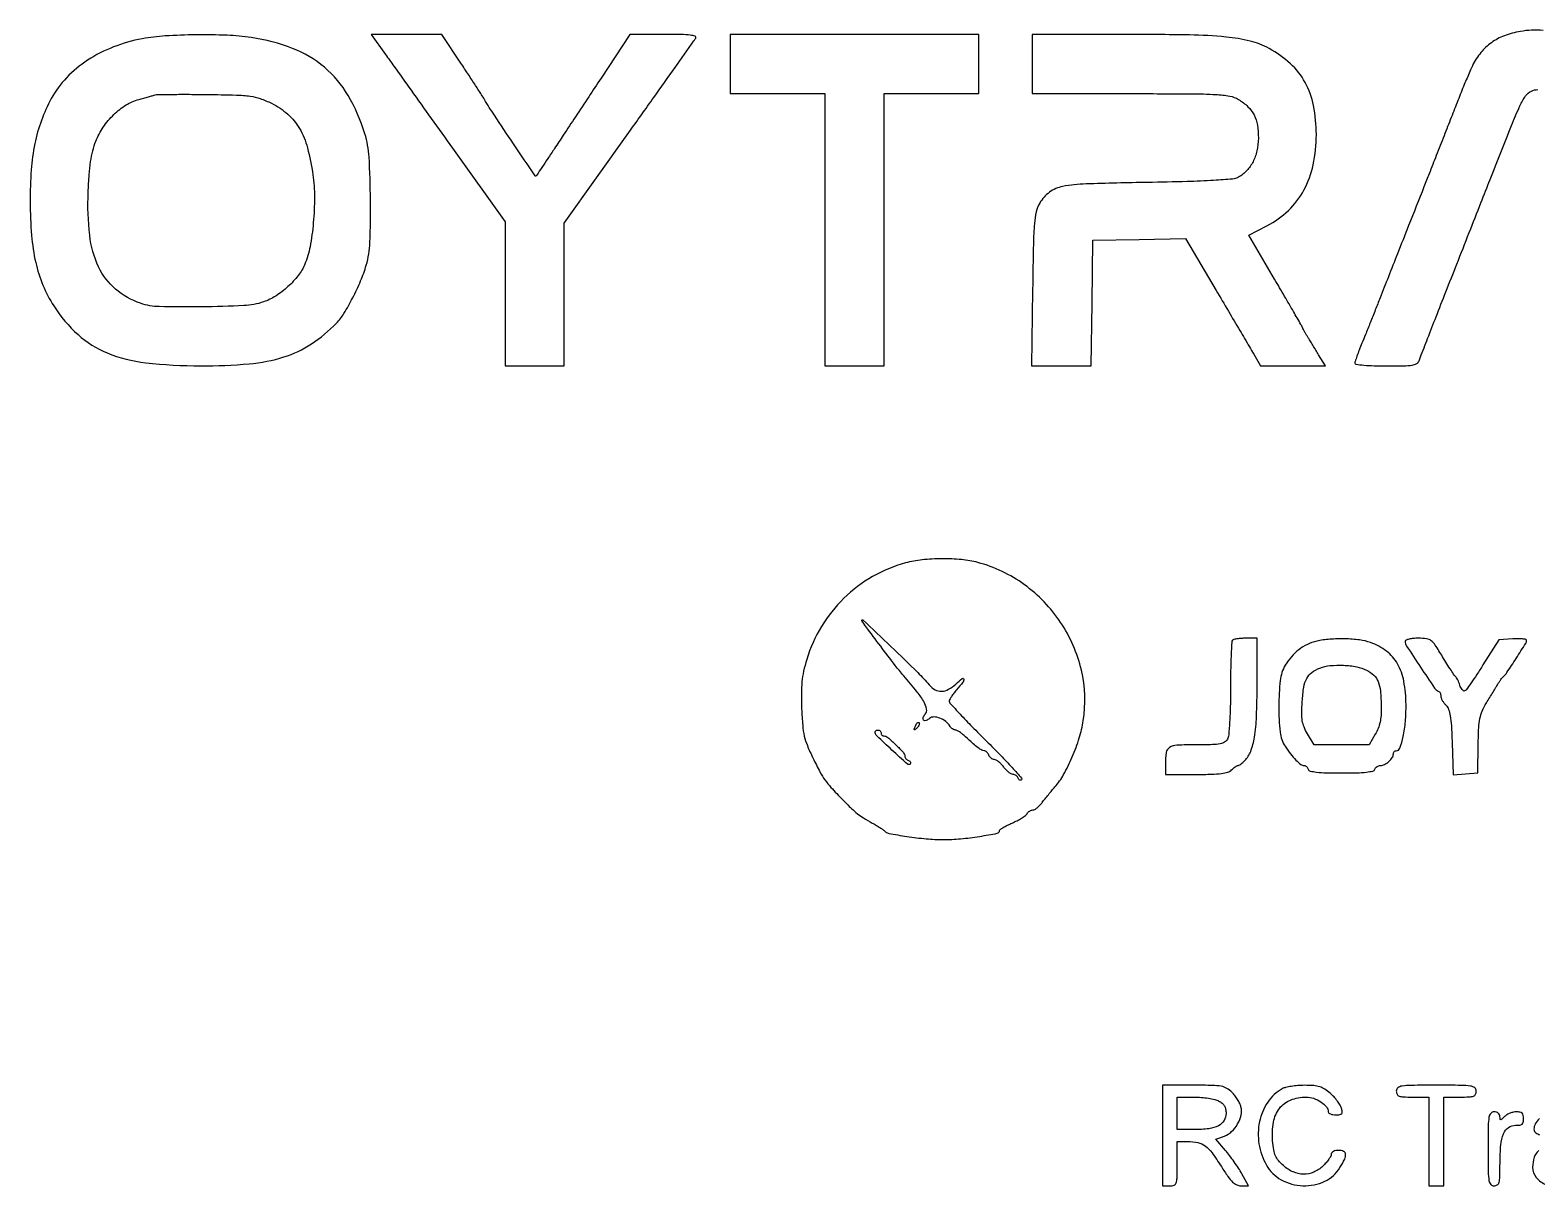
# Model space of a CAD drawing. Extents: x 23 to 201, y 13 to 268.
# Drawn here: x 56.9 to 99.95, y 235.27 to 268.31 of the extents above; entities that cross this region are included whole.
import ezdxf

# ---------------------------------------------------------------- set-up
doc = ezdxf.new("R2010")
doc.units = 0
doc.header["$MEASUREMENT"] = 0

msp = doc.modelspace()

# ---------------------------------------------------------------- linework, layer by layer
for points in [[(100.13155, 268.296702, 0.028626), (99.79893, 268.301525, 0.032332), (99.48139, 268.267296, 0.045987), (99.022554, 268.143304, 0.066087), (98.651186, 267.94626, 0.068177), (98.352316, 267.664496, 0.052873), (98.109609, 267.28838, 0.017699), (98.034266, 267.12497, 0.001981), (97.877553, 266.746596, 0.002405), (97.694949, 266.294531, 0.001949), (97.503284, 265.80788, -0.000332), (97.2991, 265.284483, -0.000267), (97.078741, 264.721619, -0.00027), (96.874504, 264.201579, -0.000689), (96.725814, 263.8251, 0.000079), (96.287856, 262.720151, 0.000196), (95.967594, 261.910847, 0.000258), (95.709259, 261.256298, 0.000329), (95.471811, 260.6526, -0.00083), (95.336207, 260.308846, -0.000672), (95.189604, 259.940454, -0.000679), (95.053477, 259.601058, -0.001758), (94.954154, 259.356874, 0.005231), (94.876718, 259.162646, 0.007168), (94.811383, 258.986167, 0.004862), (94.760347, 258.837418, 0.08037), (94.752, 258.785824, 0.379702), (94.780295, 258.753936, 0.007696), (95.011606, 258.729826, 0.013952), (95.2986, 258.712424, 0.008165), (95.642955, 258.7068, 0.004724), (96.146264, 258.711556, 0.03428), (96.387092, 258.732666, 0.083987), (96.517946, 258.776545, 0.189827), (96.584504, 258.85485, -0.010405), (96.623936, 258.962841, -0.000218), (96.830664, 259.493712, -0.000508), (97.073279, 260.114074, -0.000342), (97.351449, 260.8218, 0.00006), (97.665751, 261.62013, 0.000042), (98.018418, 262.516444, 0.000043), (98.355211, 263.372842, 0.00009), (98.616042, 264.0366, -0.001094), (99.224843, 265.576779, -0.014438), (99.467371, 266.138638, -0.040669), (99.630667, 266.425394, -0.136925), (99.794282, 266.563117, -0.105902), (99.982383, 266.604491, -0.086565)], [(100.025451, 237.197526, 0.089453), (99.905204, 237.041686, 0.120744), (99.868121, 236.889114, 0.256432), (99.925015, 236.785937, 0.035889), (100.031485, 236.728727, 0.172901)], [(100.006655, 236.279471, 0.146807), (99.875236, 236.09034, 0.077892), (99.829295, 235.806147, 0.175487), (99.935793, 235.507593, 0.137361), (100.220221, 235.30977, 0.117861)]]:
    msp.add_lwpolyline(points, format="xyb")
for points in [[(60.1083, 268.057549, 0.047109), (59.281689, 267.823014, 0.052835), (58.546938, 267.444051, 0.055964), (57.944396, 266.943128, 0.066846), (57.508518, 266.347722, 0.036736), (57.22441, 265.719962, 0.037271), (57.036852, 265.06038, 0.03283), (56.933417, 264.309573, 0.019223), (56.903619, 263.4021, 0.018732), (56.945293, 262.435308, 0.035579), (57.062919, 261.665704, 0.042289), (57.268931, 261.016595, 0.044337), (57.578735, 260.422194, 0.066517), (58.272328, 259.601934, 0.087344), (59.100808, 259.080448, 0.069135), (60.205233, 258.799035, 0.027308), (61.7739, 258.709772, 0.021989), (63.161411, 258.767709, 0.05474), (64.156504, 258.964327, 0.069067), (64.941071, 259.335952, 0.056812), (65.654109, 259.928991, 0.053274), (65.869502, 260.208207, 0.01884), (66.11769, 260.648853, 0.018994), (66.346313, 261.137914, 0.02775), (66.506545, 261.585438, 0.063278), (66.612729, 262.235366, 0.011538), (66.627983, 263.457328, 0.011706), (66.58641, 264.679463, 0.060424), (66.466726, 265.344287, 0.057653), (65.985457, 266.439601, 0.084949), (65.311173, 267.242313, 0.083986), (64.402128, 267.781137, 0.055097), (63.222295, 268.091717, 0.026597), (62.529164, 268.157159, 0.012983), (61.640904, 268.170477, 0.012927), (60.76281, 268.138128, 0.029919)], [(67.056499, 267.61095, 0.000253), (67.298007, 267.272085, 0.000037), (67.785535, 266.588863, 0.000042), (68.361647, 265.781772, 0.000036), (68.967425, 264.933404), (70.4718, 262.826908), (70.4718, 260.766854), (70.4718, 258.7068), (71.3178, 258.7068), (72.1638, 258.7068), (72.1638, 260.749385), (72.1638, 262.791971), (74.009917, 265.381235, 0.000312), (74.722069, 266.381379, 0.000491), (75.332061, 267.240968, 0.000112), (75.86641, 267.995889, 0.020707), (75.91841, 268.07625, 0.469971), (75.899695, 268.128202, 0.05767), (75.764997, 268.159905, 0.024516), (75.50077, 268.177612, 0.004474), (75.010378, 268.182), (74.03997, 268.182), (73.214336, 266.93415, 0.000077), (72.861439, 266.400608, 0.000063), (72.483721, 265.829195, 0.000063), (72.136049, 265.302948, 0.000165), (71.886535, 264.9249, -0.000554), (71.692395, 264.631248, -0.000875), (71.525174, 264.379878, -0.000192), (71.377796, 264.159358, -0.038671), (71.361542, 264.138707, -0.483605), (71.332069, 264.140899, -0.000226), (70.712017, 265.05659, -0.002413), (70.166034, 265.872131, -0.012835), (69.881285, 266.326869, 0.009293), (69.801662, 266.45605, 0.001284), (69.63049, 266.721044, 0.001472), (69.426027, 267.033782, 0.001246), (69.208083, 267.363219), (68.663466, 268.182), (67.656707, 268.182), (66.649948, 268.182)], [(85.5306, 267.336), (85.5306, 266.49), (88.34355, 266.489684, -0.001149), (90.074832, 266.485511, -0.012202), (90.779702, 266.464985, -0.030426), (91.175486, 266.41953, -0.093362), (91.426853, 266.324523, -0.05478), (91.695519, 266.117299, -0.083057), (91.87103, 265.880885, -0.078296), (91.966441, 265.589669, -0.043507), (91.993897, 265.216136, -0.049471), (91.953088, 264.854744, -0.064998), (91.842139, 264.542208, -0.070562), (91.66409, 264.288445, -0.074701), (91.425567, 264.099878, -0.109574), (91.255381, 264.046943, -0.006592), (90.717514, 264.00918, -0.007439), (89.95698, 263.977192, -0.002404), (88.83, 263.952, 0.003284), (87.072098, 263.90961, 0.039786), (86.401356, 263.835389, 0.11155), (86.027791, 263.672174, 0.10204), (85.746368, 263.3598, 0.07553), (85.64774, 263.112272, 0.036756), (85.595111, 262.775278, 0.015402), (85.566075, 262.202406, 0.001688), (85.544387, 260.88525), (85.515873, 258.7068), (86.367554, 258.7068), (87.219235, 258.7068), (87.242068, 260.50455), (87.2649, 262.3023), (88.588334, 262.325552), (89.911768, 262.348805), (90.787934, 260.867223, -0.000185), (91.137825, 260.275065, -0.000226), (91.464504, 259.721151, -0.000188), (91.738824, 259.255135, -0.001614), (91.860789, 259.046221), (92.057477, 258.7068), (92.9828, 258.7068), (93.908123, 258.7068), (93.716711, 259.027255, 0.001428), (93.635634, 259.162116, 0.001258), (93.550305, 259.302337, 0.001264), (93.472716, 259.428403, 0.003824), (93.419012, 259.513705, -0.007841), (93.374059, 259.586394, -0.005908), (93.326862, 259.667625, -0.005976), (93.284301, 259.745054, -0.013707), (93.254567, 259.804587, 0.021202), (93.208945, 259.892603, 0.000598), (92.996537, 260.262038, 0.001219), (92.745047, 260.695791, 0.000838), (92.457834, 261.186492), (91.719258, 262.443509), (92.238967, 262.712546, 0.071239), (92.853456, 263.151159, 0.078189), (93.297629, 263.732322, 0.072898), (93.563009, 264.457129, 0.051924), (93.650916, 265.318621, 0.047499), (93.570176, 266.148442, 0.077665), (93.330396, 266.811621, 0.082262), (92.911934, 267.344056, 0.059995), (92.2986, 267.782556, 0.065215), (91.764232, 267.990183, 0.036005), (91.072422, 268.107776, 0.020023), (90.025197, 268.16685, 0.004077), (88.16742, 268.182), (85.5306, 268.182)], [(63.799014, 266.213982, -0.066474), (64.264953, 265.902518, -0.081225), (64.596871, 265.497642, -0.066567), (64.825668, 264.943664, -0.029944), (64.981432, 264.17073, -0.034233), (65.026497, 263.533041, -0.023048), (64.994396, 262.803544, -0.023206), (64.899716, 262.114066, -0.053278), (64.750398, 261.612458, -0.06672), (64.563082, 261.292043, -0.042107), (64.268483, 260.973539, -0.041819), (63.921013, 260.705746, -0.061234), (63.573892, 260.537763, -0.069994), (63.012113, 260.430516, -0.009333), (61.802744, 260.393971, -0.008977), (60.591065, 260.401738, -0.076455), (60.057474, 260.49717, -0.095156), (59.342581, 260.905859, -0.105712), (58.861308, 261.537525, -0.082552), (58.605575, 262.441448, -0.037789), (58.562016, 263.6701, -0.008316), (58.590587, 264.173124, -0.018942), (58.632818, 264.551159, -0.024395), (58.694054, 264.856525, -0.031552), (58.781156, 265.128651, -0.055827), (58.992855, 265.530961, -0.050677), (59.294413, 265.891025, -0.052839), (59.64646, 266.168078, -0.077591), (60.007607, 266.323458, 0.003119), (60.149536, 266.36086, 0.003724), (60.282819, 266.397941, 0.00322), (60.394704, 266.43075, 0.024234), (60.4467, 266.449151, -0.093279), (60.512698, 266.462707, -0.001338), (60.916494, 266.468313, -0.003644), (61.386102, 266.470153, -0.002389), (61.9272, 266.465744, -0.003264), (62.798179, 266.448798, -0.026936), (63.193024, 266.417206, -0.050965), (63.47652, 266.349169, -0.029788)], [(81.914007, 253.077081, 0.064951), (80.973858, 252.687595, 0.063028), (80.154452, 252.06679, 0.062674), (79.511729, 251.257791, 0.062905), (79.090443, 250.315754, 0.019079), (79.002423, 249.980473, 0.029092), (78.954376, 249.683522, 0.025264), (78.937325, 249.354172, 0.010564), (78.94618, 248.909699, 0.010362), (78.975522, 248.435288, 0.035291), (79.022692, 248.129487, 0.04058), (79.108699, 247.85602, 0.017194), (79.265673, 247.50471, 0.007779), (79.470297, 247.102033, 0.033402), (79.61141, 246.873152, 0.031962), (79.78451, 246.660478, 0.006717), (80.115202, 246.3129, 0.006399), (80.373103, 246.055691, 0.025794), (80.540282, 245.909157, 0.029799), (80.709807, 245.791045, 0.010633), (80.964737, 245.642471, -0.006726), (81.080251, 245.576353, -0.00866), (81.184491, 245.512351, -0.006879), (81.269763, 245.456274, -0.072007), (81.3006, 245.42816, 0.175988), (81.436053, 245.347956, 0.008811), (81.952359, 245.26009, 0.015082), (82.506346, 245.192849, 0.02266), (82.9926, 245.1708, 0.02278), (83.488953, 245.193425, 0.016995), (84.032747, 245.261805, 0.008259), (84.536062, 245.351104, 0.359001), (84.6, 245.428678, -0.250814), (84.615189, 245.457052, -0.013092), (84.705618, 245.513952, -0.018136), (84.821765, 245.577281, -0.01194), (84.95955, 245.641985, 0.016633), (85.10216, 245.710597, 0.019081), (85.233355, 245.785688, 0.018535), (85.338876, 245.857117, 0.095219), (85.386754, 245.908634, -0.060827), (85.420243, 245.95001, -0.050772), (85.464678, 245.985026, -0.052891), (85.512777, 246.008872, -0.088877), (85.557024, 246.0168, 0.137479), (85.607223, 246.030868, 0.034554), (85.67726, 246.080402, 0.032649), (85.752453, 246.150441, 0.027875), (85.822237, 246.233316, -0.006399), (85.898801, 246.332598, -0.003446), (85.995571, 246.453098, -0.003431), (86.095906, 246.574577, -0.005383), (86.183983, 246.677466, 0.053565), (86.431333, 247.030073, 0.024941), (86.677049, 247.532537, 0.024765), (86.879145, 248.076976, 0.038106), (86.993534, 248.566088, 0.096443), (86.937473, 250.013046, 0.089516), (86.345895, 251.375743, 0.088698), (85.3092, 252.455482, 0.092404), (83.976634, 253.090195, 0.042043), (83.514638, 253.172449, 0.024634), (82.952965, 253.196559, 0.024572), (82.387737, 253.165162, 0.039624)], [(82.590594, 249.59115, 0.092961), (82.758057, 249.45436, 0.133727), (82.943305, 249.41027, 0.117437), (83.143184, 249.464733, 0.06204), (83.353014, 249.615724, -0.016633), (83.535819, 249.774255, -0.589267), (83.577701, 249.75734, -0.199361), (83.553561, 249.670649, -0.011283), (83.373197, 249.451091, 0.015235), (83.292251, 249.350953, 0.01921), (83.223898, 249.253348, 0.017605), (83.173516, 249.168781, 0.126188), (83.1618, 249.123099, 0.188501), (83.183003, 249.068856, 0.001836), (83.474401, 248.75539, 0.005733), (83.818063, 248.396747, 0.003644), (84.225974, 247.986731, -0.005158), (84.629678, 247.57848, -0.008617), (84.959758, 247.225757, -0.00296), (85.23185, 246.921163, -0.407386), (85.229592, 246.876524, -0.146567), (85.203541, 246.863764, -0.159493), (85.17573, 246.868021, -0.121488), (85.150208, 246.889958, -0.069101), (85.131268, 246.92625, 0.082835), (85.108747, 246.966672, 0.067495), (85.072869, 247.000936, 0.068239), (85.029609, 247.024085, 0.089005), (84.9855, 247.032, -0.131844), (84.933326, 247.046001, -0.036487), (84.862569, 247.094128, -0.034165), (84.787412, 247.162552, -0.029967), (84.71867, 247.2435, 0.030363), (84.649819, 247.324447, 0.03444), (84.574338, 247.392872, 0.03683), (84.503133, 247.440954, 0.130814), (84.450365, 247.455, -0.102736), (84.404876, 247.464446, -0.066756), (84.358744, 247.492277, -0.063064), (84.318986, 247.533385, -0.069192), (84.292194, 247.5819, 0.050543), (84.267696, 247.630439, 0.055202), (84.234561, 247.671523, 0.06233), (84.198231, 247.699562, 0.133995), (84.164378, 247.7088, -0.126106), (84.090528, 247.727727, -0.035064), (83.989238, 247.792919, -0.021934), (83.847261, 247.909108, -0.005531), (83.626872, 248.11065, 0.018965), (83.542752, 248.183525, 0.02292), (83.458347, 248.245085, 0.022377), (83.383885, 248.289675, 0.124339), (83.339049, 248.301, -0.101702), (83.301872, 248.308641, -0.050733), (83.25968, 248.332064, -0.047409), (83.219278, 248.366297, -0.051043), (83.187154, 248.40675, 0.084059), (83.06207, 248.544607, 0.074575), (82.893549, 248.6405, 0.084736), (82.725888, 248.674381, 0.182757), (82.603226, 248.632201, -0.078877), (82.500664, 248.571377, -0.301225), (82.431462, 248.585931, -0.298072), (82.417397, 248.655684, -0.078239), (82.478604, 248.758594, 0.221393), (82.515845, 248.900315, 0.083894), (82.444702, 249.097546, 0.040736), (82.249314, 249.386227, 0.008708), (81.861808, 249.852074, -0.013546), (81.620527, 250.14791, -0.002657), (81.204173, 250.69359, -0.001585), (80.780252, 251.259072, -0.035554), (80.670157, 251.4312, -0.854117), (80.695446, 251.450625, -0.001316), (81.498683, 250.685053, -0.002855), (82.262588, 249.944713, -0.023722)], [(91.2552, 250.8672, 0.185845), (91.232434, 250.815931, 0.002233), (91.215367, 250.444681, 0.006322), (91.202874, 250.011456, 0.004047), (91.1988, 249.508038, -0.005983), (91.192575, 248.987872, -0.00893), (91.173572, 248.533427, -0.006272), (91.146652, 248.161205, -0.102016), (91.111223, 248.041638, -0.131849), (91.029525, 247.954569, -0.093023), (90.903766, 247.905861, -0.040325), (90.685042, 247.883164, -0.005699), (90.231975, 247.878, 0.010372), (89.662357, 247.866183, 0.12956), (89.45788, 247.803116, 0.219591), (89.362832, 247.658552, 0.037342), (89.3376, 247.321181), (89.3376, 247.032), (90.219857, 247.032, 0.006751), (90.6607, 247.037953, 0.024527), (90.940006, 247.059234, 0.038453), (91.123571, 247.096819, 0.127324), (91.229014, 247.1589, -0.019709), (91.281587, 247.207484, -0.023967), (91.334613, 247.248523, -0.023553), (91.381597, 247.278218, -0.129855), (91.4103, 247.2858, 0.13575), (91.439619, 247.29391, 0.021054), (91.490425, 247.327327, 0.022156), (91.548336, 247.373039, 0.017658), (91.606693, 247.427167, 0.109139), (91.775654, 247.69063, 0.047905), (91.88162, 248.09369, 0.030744), (91.94112, 248.687408, 0.009363), (91.958916, 249.59115), (91.9602, 250.9236), (91.6359, 250.9236, 0.016072), (91.50759, 250.919475, 0.020702), (91.390296, 250.907033, 0.018996), (91.295084, 250.889208, 0.14152)], [(93.662589, 250.838824, 0.052916), (93.395296, 250.744998, 0.052118), (93.152177, 250.596787, 0.050858), (92.939883, 250.397729, 0.045938), (92.7639, 250.153357, 0.106), (92.620058, 249.720885, 0.027015), (92.578574, 248.979098, 0.026449), (92.616289, 248.240787, 0.118629), (92.759618, 247.8357, 0.02076), (92.913571, 247.61902, 0.030102), (93.068186, 247.442537, 0.032179), (93.207387, 247.318756, 0.167155), (93.303213, 247.2858, -0.115457), (93.336845, 247.277929, -0.069605), (93.370835, 247.254736, -0.063784), (93.40002, 247.220481, -0.064211), (93.41955, 247.18005, 0.262969), (93.475871, 247.129163, 0.027457), (93.658165, 247.098704, 0.021444), (93.938284, 247.07969, 0.006223), (94.3713, 247.0743, 0.006223), (94.804316, 247.07969, 0.021444), (95.084435, 247.098704, 0.027457), (95.266729, 247.129163, 0.262969), (95.32305, 247.18005, -0.097166), (95.345951, 247.220471, -0.070326), (95.384926, 247.254736, -0.067896), (95.433434, 247.277879, -0.077552), (95.484193, 247.2858, 0.124388), (95.598584, 247.314705, 0.06009), (95.722783, 247.402446, 0.060718), (95.820212, 247.514787, 0.149382), (95.8518, 247.618157, -0.084774), (95.857711, 247.652772, -0.093403), (95.874724, 247.682174, -0.100437), (95.900071, 247.701837, -0.115401), (95.929839, 247.7088, 0.31882), (96.038604, 247.786, 0.030991), (96.131112, 248.114744, 0.031788), (96.195715, 248.545728, 0.023558), (96.214083, 249.02723, 0.042982), (96.150542, 249.694862, 0.084653), (95.968448, 250.194171, 0.099336), (95.655327, 250.553616, 0.078551), (95.20175, 250.801031, 0.05457), (94.88823, 250.875614, 0.024997), (94.46845, 250.90696, 0.024868), (94.032285, 250.895977, 0.039258)], [(96.1902, 250.835179, 0.145024), (96.229457, 250.702679, 0.002792), (96.626095, 250.099474, 0.002745), (97.02987, 249.499984, 0.148338), (97.135509, 249.4149, -0.119582), (97.162262, 249.395739, -0.063551), (97.18487, 249.361553, -0.057654), (97.2002, 249.318513, -0.05681), (97.2054, 249.272893, 0.093854), (97.215622, 249.218918, 0.035173), (97.24889, 249.149094, 0.033328), (97.296794, 249.076228, 0.034503), (97.35345, 249.011265, -0.109095), (97.429449, 248.892393, -0.046899), (97.477703, 248.70937, -0.026962), (97.509184, 248.42471, -0.006248), (97.530254, 247.94323), (97.559009, 247.023015), (97.910954, 247.048657), (98.2629, 247.0743), (98.276075, 247.891627, -0.008141), (98.291302, 248.361438, -0.037073), (98.324784, 248.632738, -0.054393), (98.391324, 248.843666, -0.032977), (98.51235, 249.076027, 0.000125), (98.605255, 249.228972, 0.000118), (98.699914, 249.384975, 0.000117), (98.783705, 249.523214, 0.00041), (98.837575, 249.6123, -0.009341), (98.880295, 249.680179, -0.010292), (98.924203, 249.744223, -0.00976), (98.963825, 249.797318, -0.050483), (98.98907, 249.8238, 0.06883), (99.092709, 249.940797, 0.003825), (99.360452, 250.349605, 0.002219), (99.634293, 250.778958, 0.141766), (99.6588, 250.863656, 0.353365), (99.638009, 250.889401, 0.025886), (99.541787, 250.904964, 0.027034), (99.413176, 250.911986, 0.016283), (99.260457, 250.907085), (98.862115, 250.8813), (98.412211, 250.1622, -0.005502), (98.234358, 249.884767, -0.008232), (98.072384, 249.646755, -0.004128), (97.930988, 249.449639, -0.15359), (97.887133, 249.417293, -0.235057), (97.853893, 249.421674, -0.075336), (97.816157, 249.45635, -0.056648), (97.779881, 249.513691, -0.037087), (97.751077, 249.586493, 0.018716), (97.723568, 249.664249, 0.021078), (97.691272, 249.736642, 0.02089), (97.658907, 249.79539, 0.09752), (97.63298, 249.8238, -0.084991), (97.59903, 249.859193, -0.00336), (97.499098, 250.008995, -0.005858), (97.383628, 250.1892, -0.004099), (97.257557, 250.39485, 0.009029), (97.047118, 250.730649, 0.085462), (96.931997, 250.854627, 0.131817), (96.800831, 250.908511, 0.031927), (96.564775, 250.9236, 0.022265), (96.421216, 250.917204, 0.035707), (96.300231, 250.897626, 0.040397), (96.213096, 250.869468, 0.303179)], [(95.087963, 250.014019, -0.072845), (95.293887, 249.869468, -0.109461), (95.416491, 249.688427, -0.072219), (95.480667, 249.418032, -0.017835), (95.504967, 248.961486, -0.02121), (95.498958, 248.720268, -0.036397), (95.470884, 248.521173, -0.041126), (95.417705, 248.346195, -0.038966), (95.335844, 248.178936), (95.158287, 247.878), (94.3713, 247.878), (93.584313, 247.878), (93.397049, 248.19525, -0.035082), (93.300223, 248.389168, -0.058469), (93.250517, 248.564558, -0.043831), (93.235076, 248.779406, -0.012033), (93.24863, 249.11873, -0.022827), (93.293781, 249.528915, -0.082858), (93.376177, 249.777042, -0.113017), (93.519059, 249.942928, -0.063395), (93.752686, 250.073016, -0.072207), (94.041206, 250.142791, -0.034332), (94.424112, 250.152167, -0.034332), (94.805135, 250.109007, -0.071415)], [(82.241698, 248.36304, -0.011214), (82.185816, 248.310009, -0.400052), (82.16947, 248.310406, -0.286372), (82.165061, 248.329444, -0.008399), (82.194339, 248.410399, -0.036269), (82.219887, 248.465186, -0.070189), (82.249046, 248.503624, -0.120343), (82.276773, 248.520325, -0.278911), (82.299461, 248.514739, -0.20742), (82.3097, 248.48883, -0.082976), (82.302029, 248.450642, -0.063152), (82.278465, 248.40646, -0.043285)], [(81.216, 248.2164, 0.095511), (81.222225, 248.184109, 0.097046), (81.239994, 248.156651, 0.09873), (81.266514, 248.138269, 0.102682), (81.297683, 248.1318, -0.1811), (81.406265, 248.091138, -0.014471), (81.6352, 247.879749, -0.014272), (81.851782, 247.65538, -0.186933), (81.8928, 247.549501, 0.115378), (81.900648, 247.515945, 0.067731), (81.923864, 247.481624, 0.062035), (81.958117, 247.451769, 0.062571), (81.99855, 247.431332, -0.073415), (82.034568, 247.41214, -0.126709), (82.055858, 247.385949, -0.159542), (82.059162, 247.357108, -0.1374), (82.045141, 247.329873, -0.408731), (81.968064, 247.326306, -0.004151), (81.525581, 247.728769, -0.005416), (81.097753, 248.133128, -0.203428), (81.0468, 248.253183, -0.172209), (81.053276, 248.271428, -0.093823), (81.071651, 248.286954, -0.074235), (81.099036, 248.297457, -0.054568), (81.1314, 248.301, -0.099038), (81.163687, 248.294541, -0.097945), (81.191149, 248.276149, -0.097945), (81.209541, 248.248687, -0.099038)], [(89.253, 236.7108), (89.253, 235.2726), (89.4645, 235.2726, 0.088353), (89.586901, 235.294399, 0.227967), (89.6478, 235.3572, 0.075599), (89.671913, 235.49697, 0.004982), (89.676, 235.9071), (89.676, 236.5416), (89.977662, 236.5416, -0.054603), (90.265754, 236.510045, -0.106297), (90.475012, 236.414076, -0.074543), (90.671337, 236.215696, -0.017022), (90.937694, 235.824135, 0.011225), (91.126935, 235.538882, 0.047113), (91.259687, 235.382023, 0.083086), (91.376255, 235.300813, 0.111131), (91.501623, 235.2726), (91.717226, 235.2726), (91.522171, 235.619654, 0.016148), (91.427665, 235.775779, 0.009097), (91.30355, 235.959232, 0.009072), (91.171428, 236.140004, 0.014664), (91.051836, 236.28831), (90.776557, 236.609912), (91.024552, 236.696363, 0.107487), (91.231636, 236.823208, 0.072805), (91.402273, 237.042297, 0.073721), (91.50113, 237.297793, 0.117514), (91.498344, 237.530898, 0.05209), (91.463687, 237.625843, 0.025335), (91.40119, 237.738968, 0.024811), (91.323552, 237.851241, 0.032707), (91.241505, 237.944786, 0.064913), (91.093116, 238.058945, 0.085698), (90.933426, 238.118167, 0.040987), (90.686425, 238.143506, 0.005075), (90.145145, 238.149), (89.253, 238.149)], [(92.6793, 238.049308, 0.117486), (92.262707, 237.666267, 0.097113), (92.027377, 237.109369, 0.091203), (92.011924, 236.473394, 0.088839), (92.222857, 235.867128, 0.140846), (92.649834, 235.445655, 0.116875), (93.268035, 235.276979, 0.11848), (93.889523, 235.404378, 0.147363), (94.326831, 235.796259, 0.022681), (94.46057, 236.039818, 0.135384), (94.48735, 236.180832, 0.281644), (94.429995, 236.259408, 0.098114), (94.2867, 236.2878, 0.049309), (94.204875, 236.279711, 0.071748), (94.136623, 236.255543, 0.093405), (94.091193, 236.219562, 0.180597), (94.0752, 236.176728, -0.126781), (94.060475, 236.11959, -0.026778), (94.005499, 236.031506, -0.026437), (93.928754, 235.933509, -0.022397), (93.837921, 235.838328, -0.088566), (93.576035, 235.663998, -0.10577), (93.285985, 235.605237, -0.102214), (92.98961, 235.66983, -0.077882), (92.709924, 235.850588, -0.035583), (92.568099, 235.996718, -0.072612), (92.484139, 236.132335, -0.061773), (92.434756, 236.300279, -0.019967), (92.402981, 236.558016, -0.063653), (92.426811, 237.094435, -0.120816), (92.598901, 237.488226, -0.137114), (92.915203, 237.726592, -0.09359), (93.360081, 237.8106, -0.083784), (93.571412, 237.774937, -0.064227), (93.781363, 237.670228, -0.069692), (93.938717, 237.529389, -0.177213), (93.9906, 237.3876, 0.230696), (94.006395, 237.355189, 0.073245), (94.054403, 237.327851, 0.055829), (94.124621, 237.309181, 0.037102), (94.207801, 237.303, 0.029605), (94.324533, 237.309918, 0.188394), (94.375935, 237.337389, 0.211518), (94.391751, 237.390256, 0.038049), (94.370607, 237.49335, 0.067408), (94.331544, 237.582506, 0.024934), (94.254241, 237.696126, 0.024173), (94.156423, 237.813298, 0.026764), (94.050852, 237.91635, 0.035203), (93.891521, 238.037331, 0.068919), (93.747732, 238.105276, 0.058259), (93.575425, 238.137955, 0.019135), (93.316996, 238.146427, 0.017938), (93.125226, 238.138491, 0.018477), (92.936418, 238.116837, 0.018557), (92.77469, 238.086028, 0.071172)], [(95.9364, 237.9798, 0.118451), (95.957828, 237.890619, 0.189837), (96.015712, 237.839441, 0.077556), (96.136044, 237.815803, 0.009792), (96.4017, 237.8106), (96.867, 237.8106), (96.867, 236.5416), (96.867, 235.2726), (97.0785, 235.2726), (97.29, 235.2726), (97.29, 236.5416), (97.29, 237.8106), (97.7553, 237.8106, 0.009792), (98.020956, 237.815803, 0.077556), (98.141287, 237.839441, 0.189837), (98.199172, 237.890619, 0.118451), (98.2206, 237.9798, 0.22979), (98.175058, 238.073663, 0.130799), (98.056687, 238.124717, 0.034233), (97.794906, 238.145346, 0.00255), (97.0785, 238.149, 0.00255), (96.362094, 238.145346, 0.034233), (96.100313, 238.124717, 0.130799), (95.981942, 238.073663, 0.22979)], [(90.8604, 237.701104, -0.054169), (90.958725, 237.637161, -0.087636), (91.023675, 237.56177, -0.085341), (91.059931, 237.467186, -0.048982), (91.0719, 237.3453, -0.1368), (91.014011, 237.137678, -0.139686), (90.857381, 236.991938, -0.087576), (90.581479, 236.907464, -0.029969), (90.16245, 236.881247), (89.676, 236.88), (89.676, 237.3453), (89.676, 237.8106), (90.16245, 237.809353, -0.01939), (90.364203, 237.801008, -0.018441), (90.568133, 237.77704, -0.018752), (90.746614, 237.742462, -0.059947)], [(98.559, 236.3301, 0.002827), (98.562731, 235.670141, 0.036854), (98.583534, 235.425938, 0.138781), (98.634794, 235.315468, 0.218517), (98.7282, 235.2726, 0.154243), (98.81928, 235.301382, 0.17792), (98.870948, 235.375862, 0.057533), (98.893483, 235.536474, 0.005639), (98.898647, 235.92825, -0.021795), (98.922041, 236.442213, -0.07633), (99.001092, 236.763255, -0.139649), (99.14112, 236.939531, -0.1605), (99.345439, 237.003565, 0.037142), (99.462187, 237.01054, 0.140942), (99.528434, 237.039646, 0.164761), (99.563253, 237.096411, 0.055962), (99.5742, 237.193915, 0.055353), (99.563701, 237.288461, 0.149524), (99.530615, 237.346512, 0.141925), (99.469407, 237.377907, 0.048032), (99.368743, 237.3876, 0.054969), (99.280334, 237.377851, 0.038689), (99.184587, 237.348548, 0.039129), (99.096223, 237.305585, 0.063743), (99.030343, 237.254657, -0.008694), (98.948853, 237.175953, -0.18989), (98.91855, 237.164014, -0.385629), (98.901091, 237.179832, -0.024648), (98.8974, 237.254657, 0.119287), (98.884757, 237.306899, 0.107897), (98.849332, 237.349832, 0.094927), (98.794878, 237.377952, 0.071973), (98.7282, 237.3876, 0.218517), (98.634794, 237.344732, 0.138781), (98.583534, 237.234263, 0.036854), (98.562731, 236.990059, 0.002827)]]:
    msp.add_lwpolyline(points, format="xyb", close=True)
msp.add_lwpolyline([(76.9014, 267.336), (76.9014, 266.49), (78.255, 266.49), (79.6086, 266.49), (79.6086, 262.5984), (79.6086, 258.7068), (80.4546, 258.7068), (81.3006, 258.7068), (81.3006, 262.5984), (81.3006, 266.49), (82.6542, 266.49), (84.0078, 266.49), (84.0078, 267.336), (84.0078, 268.182), (80.4546, 268.182), (76.9014, 268.182)], close=True)

doc.saveas('drawing.dxf')
